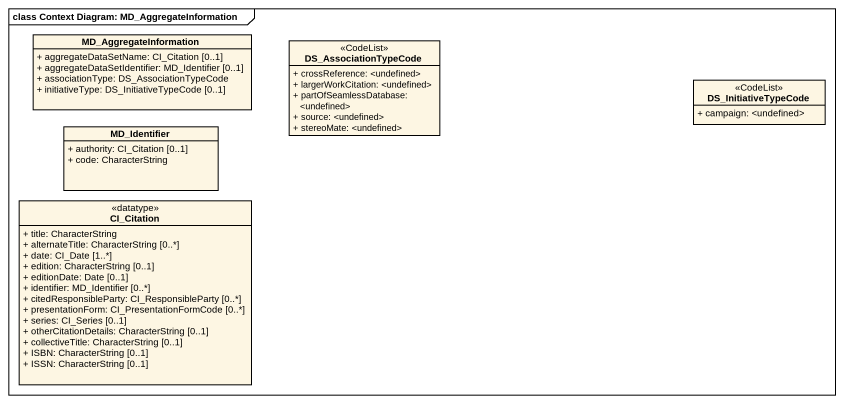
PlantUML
@startuml
mainframe class Context Diagram: MD_AggregateInformation
hide circle
hide empty members
skinparam classAttributeIconSize 0
class MD_AggregateInformation {
  + aggregateDataSetName: CI_Citation [0..1]
  + aggregateDataSetIdentifier: MD_Identifier [0..1]
  + associationType: DS_AssociationTypeCode
  + initiativeType: DS_InitiativeTypeCode [0..1]
}
class DS_AssociationTypeCode <<CodeList>> {
  + crossReference: <undefined>
  + largerWorkCitation: <undefined>
  + partOfSeamlessDatabase: <undefined>
  + source: <undefined>
  + stereoMate: <undefined>
}
class DS_InitiativeTypeCode <<CodeList>> {
  + campaign: <undefined>
}
class MD_Identifier {
  + authority: CI_Citation [0..1]
  + code: CharacterString
}
class CI_Citation <<datatype>> {
  + title: CharacterString
  + alternateTitle: CharacterString [0..*]
  + date: CI_Date [1..*]
  + edition: CharacterString [0..1]
  + editionDate: Date [0..1]
  + identifier: MD_Identifier [0..*]
  + citedResponsibleParty: CI_ResponsibleParty [0..*]
  + presentationForm: CI_PresentationFormCode [0..*]
  + series: CI_Series [0..1]
  + otherCitationDetails: CharacterString [0..1]
  + collectiveTitle: CharacterString [0..1]
  + ISBN: CharacterString [0..1]
  + ISSN: CharacterString [0..1]
}
@enduml
